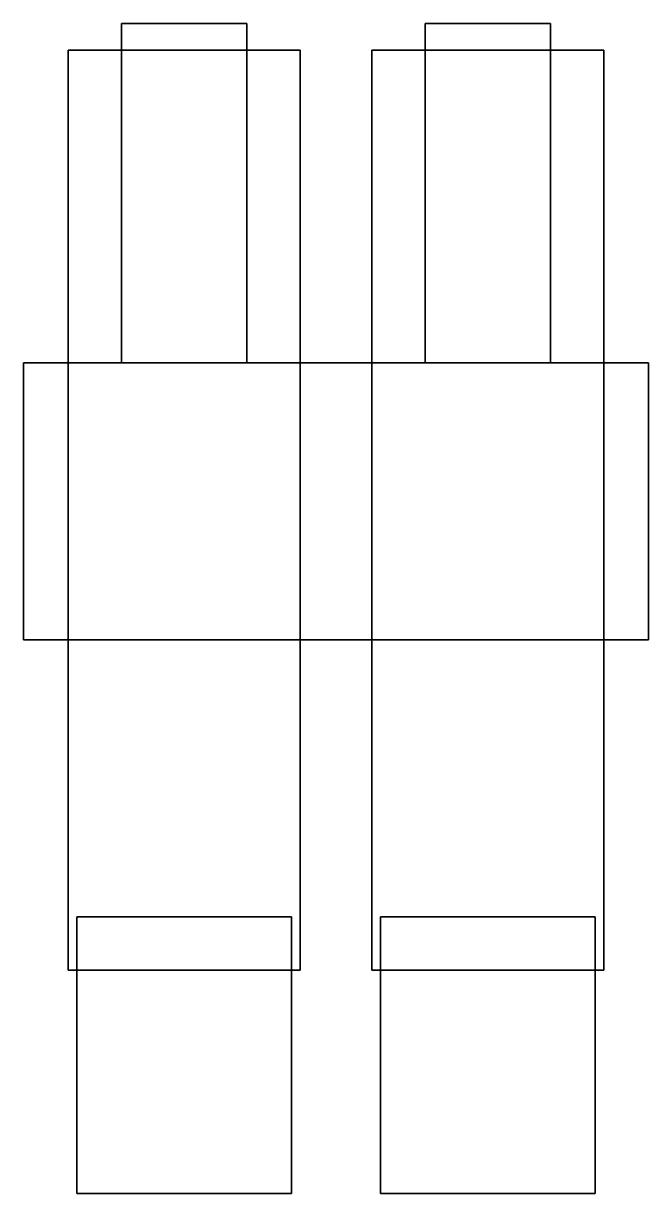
# Model space of a CAD drawing. Extents: x -0.35 to 0.35, y -1.1 to 0.21.
import ezdxf

# ---------------------------------------------------------------- set-up
doc = ezdxf.new("R2010")
doc.units = 0
doc.layers.add('SLEEVE', color=5, linetype='CONTINUOUS')

msp = doc.modelspace()

# ---------------------------------------------------------------- linework, layer by layer
at = {"layer": 'SLEEVE'}
for points in [[(-0.1, 0.18, 0.18), (-0.1, 0.21, 0.18), (-0.24, 0.21, 0.18), (-0.24, 0.18, 0.18)], [(-0.1, 0.21, 0.18), (-0.1, 0.21, -0.23), (-0.24, 0.21, -0.23), (-0.24, 0.21, 0.18)], [(-0.24, 0.21, 0.18), (-0.24, 0.21, -0.23), (-0.24, -0.17, -0.23), (-0.24, -0.17, 0.18)], [(-0.24, -0.17, -0.23), (-0.24, 0.21, -0.23), (-0.1, 0.21, -0.23), (-0.1, -0.17, -0.23)], [(-0.1, -0.17, -0.23), (-0.1, 0.21, -0.23), (-0.1, 0.21, 0.18), (-0.1, -0.17, 0.18)], [(0.24, 0.21, 0.18), (0.24, 0.21, -0.23), (0.1, 0.21, -0.23), (0.1, 0.21, 0.18)], [(0.1, 0.21, 0.18), (0.1, 0.21, -0.23), (0.1, -0.17, -0.23), (0.1, -0.17, 0.18)], [(0.1, -0.17, -0.23), (0.1, 0.21, -0.23), (0.24, 0.21, -0.23), (0.24, -0.17, -0.23)], [(0.24, 0.18, 0.18), (0.24, 0.21, 0.18), (0.1, 0.21, 0.18), (0.1, 0.18, 0.18)], [(0.24, -0.17, -0.23), (0.24, 0.21, -0.23), (0.24, 0.21, 0.18), (0.24, -0.17, 0.18)], [(-0.04, -0.85, 0.5), (-0.04, 0.18, 0.5), (-0.3, 0.18, 0.5), (-0.3, -0.85, 0.5)], [(-0.3, 0.18, 0.5), (-0.3, 0.18, 0.18), (-0.3, -0.85, 0.18), (-0.3, -0.85, 0.5)], [(-0.04, 0.18, 0.5), (-0.04, 0.18, 0.18), (-0.3, 0.18, 0.18), (-0.3, 0.18, 0.5)], [(-0.3, -0.85, 0.18), (-0.3, 0.18, 0.18), (-0.04, 0.18, 0.18), (-0.04, -0.85, 0.18)], [(-0.04, -0.85, 0.18), (-0.04, 0.18, 0.18), (-0.04, 0.18, 0.5), (-0.04, -0.85, 0.5)], [(0.04, -0.85, 0.18), (0.04, 0.18, 0.18), (0.3, 0.18, 0.18), (0.3, -0.85, 0.18)], [(0.04, 0.18, 0.5), (0.04, 0.18, 0.18), (0.04, -0.85, 0.18), (0.04, -0.85, 0.5)], [(0.3, -0.85, 0.5), (0.3, 0.18, 0.5), (0.04, 0.18, 0.5), (0.04, -0.85, 0.5)], [(0.3, 0.18, 0.5), (0.3, 0.18, 0.18), (0.04, 0.18, 0.18), (0.04, 0.18, 0.5)], [(0.3, -0.85, 0.18), (0.3, 0.18, 0.18), (0.3, 0.18, 0.5), (0.3, -0.85, 0.5)], [(-0.35, -0.17, 0.18), (-0.35, -0.17, -0.23), (-0.35, -0.48, -0.01), (-0.35, -0.48, 0.18)], [(-0.35, -0.48, -0.01), (-0.35, -0.17, -0.23), (0.35, -0.17, -0.23), (0.35, -0.48, -0.01)], [(0.35, -0.48, 0.18), (0.35, -0.17, 0.18), (-0.35, -0.17, 0.18), (-0.35, -0.48, 0.18)], [(0.35, -0.17, 0.18), (0.35, -0.17, -0.23), (-0.35, -0.17, -0.23), (-0.35, -0.17, 0.18)], [(0.35, -0.48, -0.01), (0.35, -0.17, -0.23), (0.35, -0.17, 0.18), (0.35, -0.48, 0.18)], [(-0.35, -0.48, 0.18), (-0.35, -0.48, -0.01), (0.35, -0.48, -0.01), (0.35, -0.48, 0.18)], [(-0.29, -0.79, 0.43), (-0.29, -0.79, 0.12), (-0.29, -1.1, 0.12), (-0.29, -1.1, 0.43)], [(-0.29, -1.1, 0.12), (-0.29, -0.79, 0.12), (-0.05, -0.79, 0.12), (-0.05, -1.1, 0.12)], [(-0.05, -0.79, 0.18), (-0.05, -0.79, 0.12), (-0.29, -0.79, 0.12), (-0.29, -0.79, 0.18)], [(-0.05, -1.1, 0.43), (-0.05, -0.79, 0.43), (-0.29, -0.79, 0.43), (-0.29, -1.1, 0.43)], [(-0.05, -1.1, 0.12), (-0.05, -0.79, 0.12), (-0.05, -0.79, 0.43), (-0.05, -1.1, 0.43)], [(0.29, -0.79, 0.18), (0.29, -0.79, 0.12), (0.05, -0.79, 0.12), (0.05, -0.79, 0.18)], [(0.05, -1.1, 0.12), (0.05, -0.79, 0.12), (0.29, -0.79, 0.12), (0.29, -1.1, 0.12)], [(0.05, -0.79, 0.43), (0.05, -0.79, 0.12), (0.05, -1.1, 0.12), (0.05, -1.1, 0.43)], [(0.29, -1.1, 0.43), (0.29, -0.79, 0.43), (0.05, -0.79, 0.43), (0.05, -1.1, 0.43)], [(0.29, -1.1, 0.12), (0.29, -0.79, 0.12), (0.29, -0.79, 0.43), (0.29, -1.1, 0.43)], [(-0.3, -0.85, 0.5), (-0.3, -0.85, 0.18), (-0.04, -0.85, 0.18), (-0.04, -0.85, 0.5)], [(0.04, -0.85, 0.5), (0.04, -0.85, 0.18), (0.3, -0.85, 0.18), (0.3, -0.85, 0.5)], [(-0.29, -1.1, 0.43), (-0.29, -1.1, 0.12), (-0.05, -1.1, 0.12), (-0.05, -1.1, 0.43)], [(0.05, -1.1, 0.43), (0.05, -1.1, 0.12), (0.29, -1.1, 0.12), (0.29, -1.1, 0.43)]]:
    msp.add_3dface(points, dxfattribs=at)

doc.saveas('drawing.dxf')
